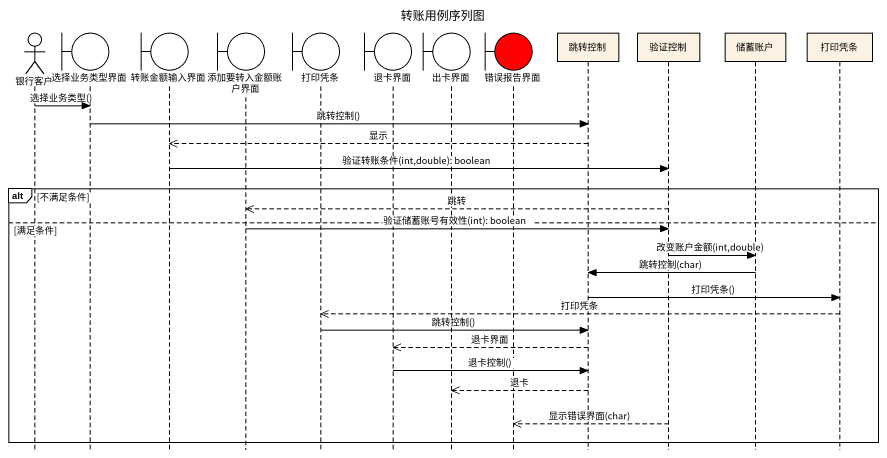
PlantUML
@startuml
title 转账用例序列图
hide footbox
actor 银行客户
boundary 选择业务类型界面
boundary 转账金额输入界面
boundary 添加要转入金额账户界面
boundary 打印凭条
boundary 退卡界面
boundary 出卡界面
boundary 错误报告界面 #FF0000
participant 跳转控制
participant 验证控制
participant 储蓄账户
participant "打印凭条" as 打印凭条_2

银行客户 -> 选择业务类型界面 : 选择业务类型()
选择业务类型界面 -> 跳转控制 : 跳转控制()
跳转控制 -->> 转账金额输入界面 : 显示
转账金额输入界面 -> 验证控制 : 验证转账条件(int,double): boolean
alt 不满足条件
  验证控制 -->> 添加要转入金额账户界面 : 跳转
else 满足条件
  添加要转入金额账户界面 -> 验证控制 : 验证储蓄账号有效性(int): boolean
  验证控制 -> 储蓄账户 : 改变账户金额(int,double)
  储蓄账户 -> 跳转控制 : 跳转控制(char)
  跳转控制 -> 打印凭条_2 : 打印凭条()
  打印凭条_2 -->> 打印凭条 : 打印凭条
  打印凭条 -> 跳转控制 : 跳转控制()
  跳转控制 -->> 退卡界面 : 退卡界面
  退卡界面 -> 跳转控制 : 退卡控制()
  跳转控制 -->> 出卡界面 : 退卡
  验证控制 -->> 错误报告界面 : 显示错误界面(char)
end
@enduml
